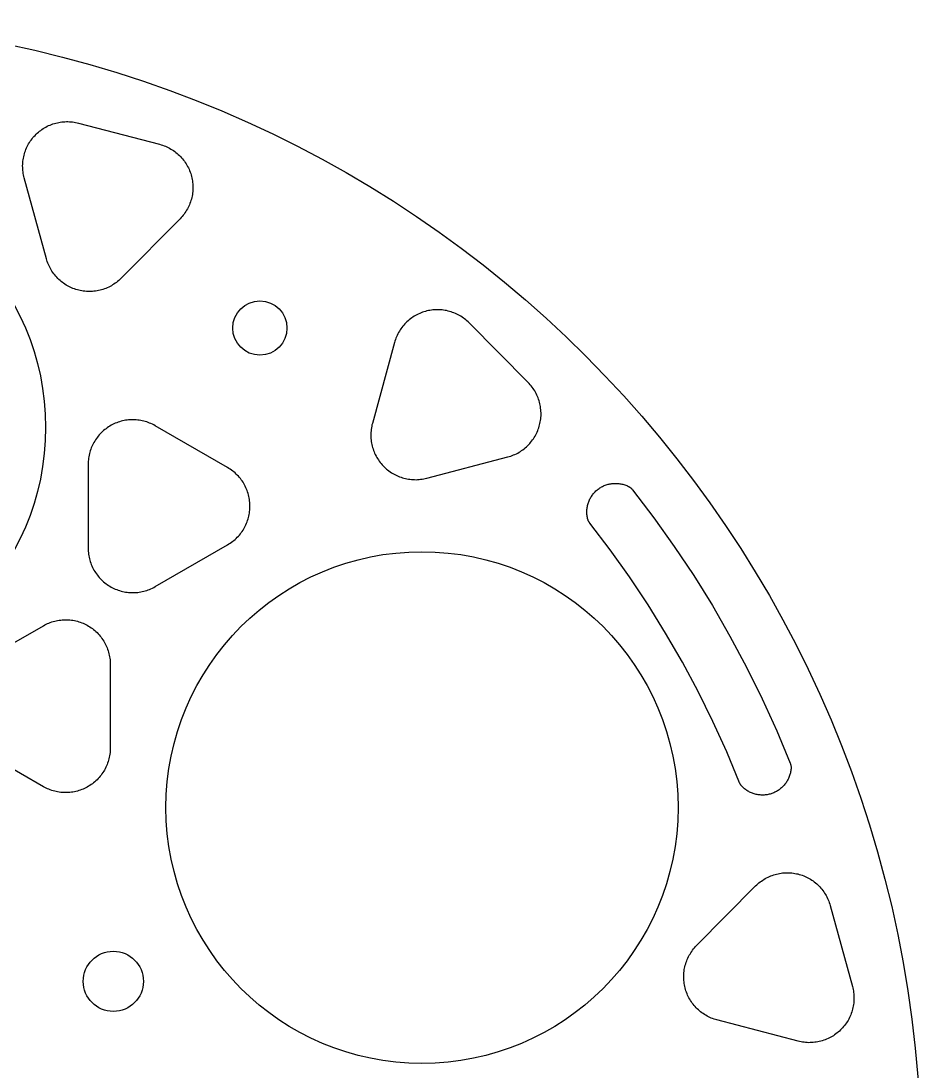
# Model space of a CAD drawing. Extents: x -4303 to -3459, y 4203 to 4583.
# Drawn here: x -3608.2 to -3458.8, y 4408.2 to 4582.6 of the extents above; entities that cross this region are included whole.
import ezdxf

# ---------------------------------------------------------------- set-up
doc = ezdxf.new("R2010")
doc.units = 0
doc.layers.add('DEFAULT', color=7, linetype='CONTINUOUS')

msp = doc.modelspace()

# ---------------------------------------------------------------- linework, layer by layer
at = {"layer": 'DEFAULT'}
for p, q in [((-3602.87, 4565.54), (-3602.63, 4565.61)), ((-3602.63, 4565.61), (-3602.38, 4565.68)), ((-3602.38, 4565.68), (-3602.13, 4565.74)), ((-3602.13, 4565.74), (-3601.89, 4565.8)), ((-3601.89, 4565.8), (-3601.64, 4565.84)), ((-3601.64, 4565.84), (-3601.38, 4565.88)), ((-3601.38, 4565.88), (-3601.13, 4565.9)), ((-3601.13, 4565.9), (-3600.88, 4565.92)), ((-3600.88, 4565.92), (-3600.62, 4565.93)), ((-3600.62, 4565.93), (-3600.37, 4565.93)), ((-3600.37, 4565.93), (-3600.12, 4565.92)), ((-3600.12, 4565.92), (-3599.86, 4565.9)), ((-3599.86, 4565.9), (-3599.61, 4565.88)), ((-3599.61, 4565.88), (-3599.36, 4565.84)), ((-3599.36, 4565.84), (-3599.11, 4565.8)), ((-3599.11, 4565.8), (-3598.86, 4565.75)), ((-3598.86, 4565.75), (-3598.61, 4565.69)), ((-3598.61, 4565.69), (-3585.15, 4562.16)), ((-3605.84, 4563.64), (-3605.66, 4563.82)), ((-3605.66, 4563.82), (-3605.47, 4564)), ((-3605.47, 4564), (-3605.28, 4564.17)), ((-3605.28, 4564.17), (-3605.09, 4564.33)), ((-3605.09, 4564.33), (-3604.89, 4564.48)), ((-3604.89, 4564.48), (-3604.68, 4564.63)), ((-3604.68, 4564.63), (-3604.47, 4564.77)), ((-3604.47, 4564.77), (-3604.25, 4564.9)), ((-3604.25, 4564.9), (-3604.03, 4565.03)), ((-3604.03, 4565.03), (-3603.8, 4565.15)), ((-3603.8, 4565.15), (-3603.58, 4565.26)), ((-3603.58, 4565.26), (-3603.34, 4565.36)), ((-3603.34, 4565.36), (-3603.11, 4565.45)), ((-3603.11, 4565.45), (-3602.87, 4565.54)), ((-3607.02, 4562), (-3606.9, 4562.22)), ((-3606.9, 4562.22), (-3606.77, 4562.44)), ((-3606.77, 4562.44), (-3606.63, 4562.66)), ((-3606.63, 4562.66), (-3606.49, 4562.86)), ((-3606.49, 4562.86), (-3606.33, 4563.07)), ((-3606.33, 4563.07), (-3606.18, 4563.27)), ((-3606.18, 4563.27), (-3606.01, 4563.46)), ((-3606.01, 4563.46), (-3605.84, 4563.64)), ((-3585.15, 4562.16), (-3584.9, 4562.09)), ((-3584.9, 4562.09), (-3584.66, 4562.01)), ((-3607.72, 4560.1), (-3607.66, 4560.35)), ((-3607.66, 4560.35), (-3607.59, 4560.59)), ((-3607.59, 4560.59), (-3607.52, 4560.84)), ((-3607.52, 4560.84), (-3607.44, 4561.08)), ((-3607.44, 4561.08), (-3607.35, 4561.31)), ((-3607.35, 4561.31), (-3607.25, 4561.55)), ((-3607.25, 4561.55), (-3607.14, 4561.78)), ((-3607.14, 4561.78), (-3607.02, 4562)), ((-3584.66, 4562.01), (-3584.42, 4561.93)), ((-3584.42, 4561.93), (-3584.18, 4561.83)), ((-3584.18, 4561.83), (-3583.95, 4561.73)), ((-3583.95, 4561.73), (-3583.72, 4561.62)), ((-3583.72, 4561.62), (-3583.5, 4561.5)), ((-3583.5, 4561.5), (-3583.28, 4561.38)), ((-3583.28, 4561.38), (-3583.06, 4561.25)), ((-3583.06, 4561.25), (-3582.85, 4561.11)), ((-3582.85, 4561.11), (-3582.64, 4560.96)), ((-3582.64, 4560.96), (-3582.44, 4560.81)), ((-3582.44, 4560.81), (-3582.24, 4560.65)), ((-3582.24, 4560.65), (-3582.05, 4560.48)), ((-3582.05, 4560.48), (-3581.87, 4560.3)), ((-3607.89, 4558.59), (-3607.88, 4558.84)), ((-3607.88, 4558.84), (-3607.87, 4559.1)), ((-3607.87, 4559.1), (-3607.84, 4559.35)), ((-3607.84, 4559.35), (-3607.81, 4559.6)), ((-3607.81, 4559.6), (-3607.77, 4559.85)), ((-3607.77, 4559.85), (-3607.72, 4560.1)), ((-3581.87, 4560.3), (-3581.69, 4560.12)), ((-3581.69, 4560.12), (-3581.51, 4559.94)), ((-3581.51, 4559.94), (-3581.35, 4559.75)), ((-3581.35, 4559.75), (-3581.19, 4559.55)), ((-3581.19, 4559.55), (-3581.04, 4559.34)), ((-3581.04, 4559.34), (-3580.89, 4559.14)), ((-3580.89, 4559.14), (-3580.75, 4558.92)), ((-3580.75, 4558.92), (-3580.62, 4558.71)), ((-3580.62, 4558.71), (-3580.5, 4558.48)), ((-3607.88, 4558.33), (-3607.89, 4558.59)), ((-3607.87, 4558.08), (-3607.88, 4558.33)), ((-3607.85, 4557.83), (-3607.87, 4558.08)), ((-3607.83, 4557.58), (-3607.85, 4557.83)), ((-3607.79, 4557.32), (-3607.83, 4557.58)), ((-3607.74, 4557.07), (-3607.79, 4557.32)), ((-3607.69, 4556.83), (-3607.74, 4557.07)), ((-3580.5, 4558.48), (-3580.38, 4558.26)), ((-3580.38, 4558.26), (-3580.27, 4558.03)), ((-3580.27, 4558.03), (-3580.17, 4557.79)), ((-3580.17, 4557.79), (-3580.08, 4557.56)), ((-3580.08, 4557.56), (-3580, 4557.32)), ((-3580, 4557.32), (-3579.92, 4557.08)), ((-3579.92, 4557.08), (-3579.86, 4556.83)), ((-3607.62, 4556.58), (-3607.69, 4556.83)), ((-3603.95, 4543.15), (-3607.62, 4556.58)), ((-3579.86, 4556.83), (-3579.8, 4556.58)), ((-3579.8, 4556.58), (-3579.75, 4556.33)), ((-3579.75, 4556.33), (-3579.71, 4556.08)), ((-3579.71, 4556.08), (-3579.67, 4555.83)), ((-3579.67, 4555.83), (-3579.65, 4555.58)), ((-3579.65, 4555.58), (-3579.63, 4555.33)), ((-3579.63, 4555.33), (-3579.63, 4555.07)), ((-3579.77, 4553.56), (-3579.82, 4553.31)), ((-3579.72, 4553.81), (-3579.77, 4553.56)), ((-3579.69, 4554.06), (-3579.72, 4553.81)), ((-3579.66, 4554.31), (-3579.69, 4554.06)), ((-3579.64, 4554.56), (-3579.66, 4554.31)), ((-3579.63, 4554.82), (-3579.64, 4554.56)), ((-3579.63, 4555.07), (-3579.63, 4554.82)), ((-3580.43, 4551.64), (-3580.55, 4551.42)), ((-3580.32, 4551.87), (-3580.43, 4551.64)), ((-3580.22, 4552.1), (-3580.32, 4551.87)), ((-3580.12, 4552.34), (-3580.22, 4552.1)), ((-3580.03, 4552.58), (-3580.12, 4552.34)), ((-3579.96, 4552.82), (-3580.03, 4552.58)), ((-3579.88, 4553.06), (-3579.96, 4552.82)), ((-3579.82, 4553.31), (-3579.88, 4553.06)), ((-3581.59, 4549.98), (-3581.76, 4549.8)), ((-3581.42, 4550.17), (-3581.59, 4549.98)), ((-3581.26, 4550.37), (-3581.42, 4550.17)), ((-3581.1, 4550.57), (-3581.26, 4550.37)), ((-3580.95, 4550.77), (-3581.1, 4550.57)), ((-3580.81, 4550.98), (-3580.95, 4550.77)), ((-3580.68, 4551.2), (-3580.81, 4550.98)), ((-3580.55, 4551.42), (-3580.68, 4551.2)), ((-3581.76, 4549.8), (-3591.56, 4539.9)), ((-3603.88, 4542.91), (-3603.95, 4543.15)), ((-3603.8, 4542.67), (-3603.88, 4542.91)), ((-3603.71, 4542.43), (-3603.8, 4542.67)), ((-3603.62, 4542.19), (-3603.71, 4542.43)), ((-3603.51, 4541.96), (-3603.62, 4542.19)), ((-3603.4, 4541.73), (-3603.51, 4541.96)), ((-3603.28, 4541.51), (-3603.4, 4541.73)), ((-3603.15, 4541.29), (-3603.28, 4541.51)), ((-3603.02, 4541.07), (-3603.15, 4541.29)), ((-3602.88, 4540.86), (-3603.02, 4541.07)), ((-3602.73, 4540.66), (-3602.88, 4540.86)), ((-3602.57, 4540.46), (-3602.73, 4540.66)), ((-3602.41, 4540.26), (-3602.57, 4540.46)), ((-3602.24, 4540.07), (-3602.41, 4540.26)), ((-3602.06, 4539.89), (-3602.24, 4540.07)), ((-3601.88, 4539.71), (-3602.06, 4539.89)), ((-3601.69, 4539.54), (-3601.88, 4539.71)), ((-3601.5, 4539.38), (-3601.69, 4539.54)), ((-3591.93, 4539.55), (-3592.12, 4539.39)), ((-3591.74, 4539.72), (-3591.93, 4539.55)), ((-3591.56, 4539.9), (-3591.74, 4539.72)), ((-3601.3, 4539.22), (-3601.5, 4539.38)), ((-3601.09, 4539.07), (-3601.3, 4539.22)), ((-3600.89, 4538.93), (-3601.09, 4539.07)), ((-3600.67, 4538.79), (-3600.89, 4538.93)), ((-3600.45, 4538.66), (-3600.67, 4538.79)), ((-3600.23, 4538.54), (-3600.45, 4538.66)), ((-3600, 4538.43), (-3600.23, 4538.54)), ((-3599.77, 4538.32), (-3600, 4538.43)), ((-3599.54, 4538.23), (-3599.77, 4538.32)), ((-3599.3, 4538.14), (-3599.54, 4538.23)), ((-3599.06, 4538.05), (-3599.3, 4538.14)), ((-3598.81, 4537.98), (-3599.06, 4538.05)), ((-3598.57, 4537.92), (-3598.81, 4537.98)), ((-3598.32, 4537.86), (-3598.57, 4537.92)), ((-3598.07, 4537.81), (-3598.32, 4537.86)), ((-3597.82, 4537.78), (-3598.07, 4537.81)), ((-3597.57, 4537.75), (-3597.82, 4537.78)), ((-3597.31, 4537.72), (-3597.57, 4537.75)), ((-3597.06, 4537.71), (-3597.31, 4537.72)), ((-3596.81, 4537.71), (-3597.06, 4537.71)), ((-3596.55, 4537.71), (-3596.81, 4537.71)), ((-3596.3, 4537.72), (-3596.55, 4537.71)), ((-3596.05, 4537.75), (-3596.3, 4537.72)), ((-3595.79, 4537.78), (-3596.05, 4537.75)), ((-3595.54, 4537.82), (-3595.79, 4537.78)), ((-3595.29, 4537.86), (-3595.54, 4537.82)), ((-3595.05, 4537.92), (-3595.29, 4537.86)), ((-3594.8, 4537.99), (-3595.05, 4537.92)), ((-3594.56, 4538.06), (-3594.8, 4537.99)), ((-3594.32, 4538.14), (-3594.56, 4538.06)), ((-3594.08, 4538.23), (-3594.32, 4538.14)), ((-3593.85, 4538.33), (-3594.08, 4538.23)), ((-3593.61, 4538.43), (-3593.85, 4538.33)), ((-3593.39, 4538.55), (-3593.61, 4538.43)), ((-3593.16, 4538.67), (-3593.39, 4538.55)), ((-3592.95, 4538.8), (-3593.16, 4538.67)), ((-3592.73, 4538.94), (-3592.95, 4538.8)), ((-3592.52, 4539.08), (-3592.73, 4538.94)), ((-3592.32, 4539.23), (-3592.52, 4539.08)), ((-3592.12, 4539.39), (-3592.32, 4539.23)), ((-3541.51, 4534.26), (-3541.75, 4534.17)), ((-3541.27, 4534.34), (-3541.51, 4534.26)), ((-3541.02, 4534.41), (-3541.27, 4534.34)), ((-3540.78, 4534.48), (-3541.02, 4534.41)), ((-3540.53, 4534.53), (-3540.78, 4534.48)), ((-3540.28, 4534.58), (-3540.53, 4534.53)), ((-3540.03, 4534.62), (-3540.28, 4534.58)), ((-3539.78, 4534.65), (-3540.03, 4534.62)), ((-3539.53, 4534.67), (-3539.78, 4534.65)), ((-3539.27, 4534.68), (-3539.53, 4534.67)), ((-3539.02, 4534.69), (-3539.27, 4534.68)), ((-3538.76, 4534.68), (-3539.02, 4534.69)), ((-3538.51, 4534.67), (-3538.76, 4534.68)), ((-3538.26, 4534.65), (-3538.51, 4534.67)), ((-3538.01, 4534.62), (-3538.26, 4534.65)), ((-3537.75, 4534.58), (-3538.01, 4534.62)), ((-3537.51, 4534.53), (-3537.75, 4534.58)), ((-3537.26, 4534.47), (-3537.51, 4534.53)), ((-3537.01, 4534.41), (-3537.26, 4534.47)), ((-3536.77, 4534.33), (-3537.01, 4534.41)), ((-3536.53, 4534.25), (-3536.77, 4534.33)), ((-3536.29, 4534.16), (-3536.53, 4534.25)), ((-3544.27, 4532.5), (-3544.45, 4532.32)), ((-3544.09, 4532.68), (-3544.27, 4532.5)), ((-3543.9, 4532.85), (-3544.09, 4532.68)), ((-3543.71, 4533.01), (-3543.9, 4532.85)), ((-3543.51, 4533.17), (-3543.71, 4533.01)), ((-3543.31, 4533.32), (-3543.51, 4533.17)), ((-3543.1, 4533.47), (-3543.31, 4533.32)), ((-3542.88, 4533.6), (-3543.1, 4533.47)), ((-3542.66, 4533.73), (-3542.88, 4533.6)), ((-3542.44, 4533.85), (-3542.66, 4533.73)), ((-3542.21, 4533.97), (-3542.44, 4533.85)), ((-3541.98, 4534.07), (-3542.21, 4533.97)), ((-3541.75, 4534.17), (-3541.98, 4534.07)), ((-3536.06, 4534.06), (-3536.29, 4534.16)), ((-3535.83, 4533.96), (-3536.06, 4534.06)), ((-3535.6, 4533.84), (-3535.83, 4533.96)), ((-3535.38, 4533.72), (-3535.6, 4533.84)), ((-3535.16, 4533.59), (-3535.38, 4533.72)), ((-3534.94, 4533.46), (-3535.16, 4533.59)), ((-3534.73, 4533.31), (-3534.94, 4533.46)), ((-3534.53, 4533.16), (-3534.73, 4533.31)), ((-3534.33, 4533.01), (-3534.53, 4533.16)), ((-3534.14, 4532.84), (-3534.33, 4533.01)), ((-3533.95, 4532.67), (-3534.14, 4532.84)), ((-3533.77, 4532.49), (-3533.95, 4532.67)), ((-3523.98, 4522.6), (-3533.77, 4532.49)), ((-3545.49, 4530.88), (-3545.61, 4530.66)), ((-3545.36, 4531.1), (-3545.49, 4530.88)), ((-3545.23, 4531.32), (-3545.36, 4531.1)), ((-3545.09, 4531.53), (-3545.23, 4531.32)), ((-3544.94, 4531.74), (-3545.09, 4531.53)), ((-3544.78, 4531.94), (-3544.94, 4531.74)), ((-3544.62, 4532.13), (-3544.78, 4531.94)), ((-3544.45, 4532.32), (-3544.62, 4532.13)), ((-3546.16, 4529.24), (-3549.84, 4515.81)), ((-3546.09, 4529.49), (-3546.16, 4529.24)), ((-3546.01, 4529.73), (-3546.09, 4529.49)), ((-3545.92, 4529.97), (-3546.01, 4529.73)), ((-3545.83, 4530.2), (-3545.92, 4529.97)), ((-3545.72, 4530.43), (-3545.83, 4530.2)), ((-3545.61, 4530.66), (-3545.72, 4530.43)), ((-3523.8, 4522.41), (-3523.98, 4522.6)), ((-3523.63, 4522.22), (-3523.8, 4522.41)), ((-3523.47, 4522.03), (-3523.63, 4522.22)), ((-3523.31, 4521.83), (-3523.47, 4522.03)), ((-3523.16, 4521.62), (-3523.31, 4521.83)), ((-3523.02, 4521.41), (-3523.16, 4521.62)), ((-3522.89, 4521.19), (-3523.02, 4521.41)), ((-3522.76, 4520.97), (-3522.89, 4521.19)), ((-3522.64, 4520.75), (-3522.76, 4520.97)), ((-3522.53, 4520.52), (-3522.64, 4520.75)), ((-3522.43, 4520.29), (-3522.53, 4520.52)), ((-3522.33, 4520.05), (-3522.43, 4520.29)), ((-3522.24, 4519.82), (-3522.33, 4520.05)), ((-3522.17, 4519.57), (-3522.24, 4519.82)), ((-3522.09, 4519.33), (-3522.17, 4519.57)), ((-3522.03, 4519.08), (-3522.09, 4519.33)), ((-3521.98, 4518.84), (-3522.03, 4519.08)), ((-3521.93, 4518.59), (-3521.98, 4518.84)), ((-3521.9, 4518.33), (-3521.93, 4518.59)), ((-3521.87, 4518.08), (-3521.9, 4518.33)), ((-3521.88, 4516.56), (-3521.86, 4516.81)), ((-3521.85, 4517.83), (-3521.87, 4518.08)), ((-3521.86, 4516.81), (-3521.84, 4517.07)), ((-3521.84, 4517.58), (-3521.85, 4517.83)), ((-3521.84, 4517.32), (-3521.84, 4517.58)), ((-3521.84, 4517.07), (-3521.84, 4517.32)), ((-3593.85, 4515.08), (-3594.05, 4514.93)), ((-3593.64, 4515.22), (-3593.85, 4515.08)), ((-3593.42, 4515.36), (-3593.64, 4515.22)), ((-3593.2, 4515.49), (-3593.42, 4515.36)), ((-3592.98, 4515.61), (-3593.2, 4515.49)), ((-3592.75, 4515.72), (-3592.98, 4515.61)), ((-3592.52, 4515.82), (-3592.75, 4515.72)), ((-3592.28, 4515.92), (-3592.52, 4515.82)), ((-3592.04, 4516), (-3592.28, 4515.92)), ((-3591.8, 4516.08), (-3592.04, 4516)), ((-3591.56, 4516.15), (-3591.8, 4516.08)), ((-3591.31, 4516.22), (-3591.56, 4516.15)), ((-3591.06, 4516.27), (-3591.31, 4516.22)), ((-3590.81, 4516.32), (-3591.06, 4516.27)), ((-3590.56, 4516.35), (-3590.81, 4516.32)), ((-3590.31, 4516.38), (-3590.56, 4516.35)), ((-3590.06, 4516.4), (-3590.31, 4516.38)), ((-3589.8, 4516.41), (-3590.06, 4516.4)), ((-3589.55, 4516.41), (-3589.8, 4516.41)), ((-3589.29, 4516.41), (-3589.55, 4516.41)), ((-3589.04, 4516.39), (-3589.29, 4516.41)), ((-3588.79, 4516.37), (-3589.04, 4516.39)), ((-3588.54, 4516.34), (-3588.79, 4516.37)), ((-3588.29, 4516.29), (-3588.54, 4516.34)), ((-3588.04, 4516.24), (-3588.29, 4516.29)), ((-3587.79, 4516.19), (-3588.04, 4516.24)), ((-3587.54, 4516.12), (-3587.79, 4516.19)), ((-3587.3, 4516.04), (-3587.54, 4516.12)), ((-3587.06, 4515.96), (-3587.3, 4516.04)), ((-3586.82, 4515.87), (-3587.06, 4515.96)), ((-3586.59, 4515.77), (-3586.82, 4515.87)), ((-3586.36, 4515.66), (-3586.59, 4515.77)), ((-3586.14, 4515.55), (-3586.36, 4515.66)), ((-3585.91, 4515.42), (-3586.14, 4515.55)), ((-3573.86, 4508.46), (-3585.91, 4515.42)), ((-3550, 4515.07), (-3550.04, 4514.82)), ((-3549.95, 4515.32), (-3550, 4515.07)), ((-3549.9, 4515.57), (-3549.95, 4515.32)), ((-3549.84, 4515.81), (-3549.9, 4515.57)), ((-3522.29, 4514.84), (-3522.21, 4515.08)), ((-3522.21, 4515.08), (-3522.13, 4515.32)), ((-3522.13, 4515.32), (-3522.07, 4515.56)), ((-3522.07, 4515.56), (-3522.01, 4515.81)), ((-3522.01, 4515.81), (-3521.96, 4516.06)), ((-3521.96, 4516.06), (-3521.92, 4516.31)), ((-3521.92, 4516.31), (-3521.88, 4516.56)), ((-3595.64, 4513.3), (-3595.78, 4513.09)), ((-3595.49, 4513.51), (-3595.64, 4513.3)), ((-3595.33, 4513.71), (-3595.49, 4513.51)), ((-3595.17, 4513.9), (-3595.33, 4513.71)), ((-3595, 4514.09), (-3595.17, 4513.9)), ((-3594.82, 4514.27), (-3595, 4514.09)), ((-3594.64, 4514.45), (-3594.82, 4514.27)), ((-3594.45, 4514.62), (-3594.64, 4514.45)), ((-3594.25, 4514.78), (-3594.45, 4514.62)), ((-3594.05, 4514.93), (-3594.25, 4514.78)), ((-3550.08, 4514.31), (-3550.1, 4514.06)), ((-3550.1, 4514.06), (-3550.1, 4513.81)), ((-3550.1, 4513.81), (-3550.09, 4513.55)), ((-3550.09, 4513.55), (-3550.08, 4513.3)), ((-3550.06, 4514.57), (-3550.08, 4514.31)), ((-3550.08, 4513.3), (-3550.05, 4513.04)), ((-3550.04, 4514.82), (-3550.06, 4514.57)), ((-3523.25, 4513.05), (-3523.1, 4513.26)), ((-3523.1, 4513.26), (-3522.96, 4513.47)), ((-3522.96, 4513.47), (-3522.83, 4513.69)), ((-3522.83, 4513.69), (-3522.71, 4513.91)), ((-3522.71, 4513.91), (-3522.59, 4514.14)), ((-3522.59, 4514.14), (-3522.48, 4514.37)), ((-3522.48, 4514.37), (-3522.38, 4514.6)), ((-3522.38, 4514.6), (-3522.29, 4514.84)), ((-3596.58, 4511.51), (-3596.66, 4511.27)), ((-3596.49, 4511.74), (-3596.58, 4511.51)), ((-3596.39, 4511.98), (-3596.49, 4511.74)), ((-3596.28, 4512.21), (-3596.39, 4511.98)), ((-3596.17, 4512.44), (-3596.28, 4512.21)), ((-3596.05, 4512.66), (-3596.17, 4512.44)), ((-3595.92, 4512.88), (-3596.05, 4512.66)), ((-3595.78, 4513.09), (-3595.92, 4512.88)), ((-3550.05, 4513.04), (-3550.02, 4512.79)), ((-3550.02, 4512.79), (-3549.98, 4512.54)), ((-3549.98, 4512.54), (-3549.93, 4512.29)), ((-3549.93, 4512.29), (-3549.87, 4512.05)), ((-3549.87, 4512.05), (-3549.81, 4511.8)), ((-3549.81, 4511.8), (-3549.73, 4511.56)), ((-3549.73, 4511.56), (-3549.65, 4511.32)), ((-3524.85, 4511.43), (-3524.65, 4511.59)), ((-3524.65, 4511.59), (-3524.45, 4511.75)), ((-3524.45, 4511.75), (-3524.26, 4511.92)), ((-3524.26, 4511.92), (-3524.08, 4512.09)), ((-3524.08, 4512.09), (-3523.9, 4512.27)), ((-3523.9, 4512.27), (-3523.72, 4512.46)), ((-3523.72, 4512.46), (-3523.56, 4512.65)), ((-3523.56, 4512.65), (-3523.4, 4512.85)), ((-3523.4, 4512.85), (-3523.25, 4513.05)), ((-3596.97, 4509.78), (-3596.99, 4509.52)), ((-3596.94, 4510.03), (-3596.97, 4509.78)), ((-3596.9, 4510.28), (-3596.94, 4510.03)), ((-3596.85, 4510.53), (-3596.9, 4510.28)), ((-3596.8, 4510.78), (-3596.85, 4510.53)), ((-3596.73, 4511.02), (-3596.8, 4510.78)), ((-3596.66, 4511.27), (-3596.73, 4511.02)), ((-3549.65, 4511.32), (-3549.56, 4511.08)), ((-3549.56, 4511.08), (-3549.46, 4510.85)), ((-3549.46, 4510.85), (-3549.35, 4510.62)), ((-3549.35, 4510.62), (-3549.23, 4510.39)), ((-3549.23, 4510.39), (-3549.11, 4510.17)), ((-3549.11, 4510.17), (-3548.98, 4509.95)), ((-3548.98, 4509.95), (-3548.84, 4509.74)), ((-3540.82, 4506.71), (-3527.36, 4510.24)), ((-3527.36, 4510.24), (-3527.11, 4510.31)), ((-3527.11, 4510.31), (-3526.87, 4510.38)), ((-3526.87, 4510.38), (-3526.63, 4510.47)), ((-3526.63, 4510.47), (-3526.4, 4510.56)), ((-3526.4, 4510.56), (-3526.16, 4510.66)), ((-3526.16, 4510.66), (-3525.93, 4510.77)), ((-3525.93, 4510.77), (-3525.71, 4510.89)), ((-3525.71, 4510.89), (-3525.49, 4511.01)), ((-3525.49, 4511.01), (-3525.27, 4511.15)), ((-3525.27, 4511.15), (-3525.06, 4511.29)), ((-3525.06, 4511.29), (-3524.85, 4511.43)), ((-3597, 4509.27), (-3597.01, 4509.02)), ((-3597.01, 4509.02), (-3597.01, 4495.09)), ((-3596.99, 4509.52), (-3597, 4509.27)), ((-3573.64, 4508.33), (-3573.86, 4508.46)), ((-3573.43, 4508.19), (-3573.64, 4508.33)), ((-3573.22, 4508.05), (-3573.43, 4508.19)), ((-3573.01, 4507.9), (-3573.22, 4508.05)), ((-3548.84, 4509.74), (-3548.7, 4509.53)), ((-3548.7, 4509.53), (-3548.54, 4509.33)), ((-3548.54, 4509.33), (-3548.39, 4509.13)), ((-3548.39, 4509.13), (-3548.22, 4508.94)), ((-3548.22, 4508.94), (-3548.05, 4508.75)), ((-3548.05, 4508.75), (-3547.87, 4508.57)), ((-3547.87, 4508.57), (-3547.68, 4508.39)), ((-3547.68, 4508.39), (-3547.49, 4508.23)), ((-3547.49, 4508.23), (-3547.3, 4508.07)), ((-3547.3, 4508.07), (-3547.1, 4507.91)), ((-3572.82, 4507.74), (-3573.01, 4507.9)), ((-3572.62, 4507.57), (-3572.82, 4507.74)), ((-3572.44, 4507.4), (-3572.62, 4507.57)), ((-3572.26, 4507.22), (-3572.44, 4507.4)), ((-3572.08, 4507.03), (-3572.26, 4507.22)), ((-3571.92, 4506.84), (-3572.08, 4507.03)), ((-3571.75, 4506.65), (-3571.92, 4506.84)), ((-3571.6, 4506.44), (-3571.75, 4506.65)), ((-3571.45, 4506.24), (-3571.6, 4506.44)), ((-3547.1, 4507.91), (-3546.89, 4507.76)), ((-3546.89, 4507.76), (-3546.68, 4507.62)), ((-3546.68, 4507.62), (-3546.46, 4507.49)), ((-3546.46, 4507.49), (-3546.24, 4507.37)), ((-3546.24, 4507.37), (-3546.01, 4507.25)), ((-3546.01, 4507.25), (-3545.79, 4507.14)), ((-3545.79, 4507.14), (-3545.55, 4507.04)), ((-3545.55, 4507.04), (-3545.32, 4506.94)), ((-3545.32, 4506.94), (-3545.08, 4506.86)), ((-3545.08, 4506.86), (-3544.84, 4506.78)), ((-3544.84, 4506.78), (-3544.59, 4506.71)), ((-3544.59, 4506.71), (-3544.35, 4506.65)), ((-3544.35, 4506.65), (-3544.1, 4506.6)), ((-3544.1, 4506.6), (-3543.85, 4506.55)), ((-3543.85, 4506.55), (-3543.6, 4506.52)), ((-3543.6, 4506.52), (-3543.34, 4506.49)), ((-3543.34, 4506.49), (-3543.09, 4506.47)), ((-3543.09, 4506.47), (-3542.84, 4506.47)), ((-3542.84, 4506.47), (-3542.58, 4506.46)), ((-3542.58, 4506.46), (-3542.33, 4506.47)), ((-3542.33, 4506.47), (-3542.07, 4506.49)), ((-3542.07, 4506.49), (-3541.82, 4506.52)), ((-3541.82, 4506.52), (-3541.57, 4506.55)), ((-3541.57, 4506.55), (-3541.32, 4506.59)), ((-3541.32, 4506.59), (-3541.07, 4506.65)), ((-3541.07, 4506.65), (-3540.82, 4506.71)), ((-3571.31, 4506.03), (-3571.45, 4506.24)), ((-3571.18, 4505.81), (-3571.31, 4506.03)), ((-3571.06, 4505.59), (-3571.18, 4505.81)), ((-3570.94, 4505.36), (-3571.06, 4505.59)), ((-3570.83, 4505.13), (-3570.94, 4505.36)), ((-3570.73, 4504.9), (-3570.83, 4505.13)), ((-3570.63, 4504.67), (-3570.73, 4504.9)), ((-3570.55, 4504.43), (-3570.63, 4504.67)), ((-3512.84, 4504.46), (-3512.72, 4504.58)), ((-3512.72, 4504.58), (-3512.6, 4504.69)), ((-3512.6, 4504.69), (-3512.47, 4504.79)), ((-3512.47, 4504.79), (-3512.34, 4504.9)), ((-3512.34, 4504.9), (-3512.21, 4504.99)), ((-3512.21, 4504.99), (-3512.07, 4505.09)), ((-3512.07, 4505.09), (-3511.93, 4505.17)), ((-3511.93, 4505.17), (-3511.78, 4505.26)), ((-3511.78, 4505.26), (-3511.64, 4505.34)), ((-3511.64, 4505.34), (-3511.49, 4505.41)), ((-3511.49, 4505.41), (-3511.34, 4505.48)), ((-3511.34, 4505.48), (-3511.18, 4505.54)), ((-3511.18, 4505.54), (-3511.03, 4505.59)), ((-3511.03, 4505.59), (-3510.87, 4505.65)), ((-3510.87, 4505.65), (-3510.71, 4505.69)), ((-3510.71, 4505.69), (-3510.55, 4505.73)), ((-3510.55, 4505.73), (-3510.39, 4505.77)), ((-3510.39, 4505.77), (-3510.22, 4505.79)), ((-3510.22, 4505.79), (-3510.06, 4505.82)), ((-3510.06, 4505.82), (-3509.89, 4505.83)), ((-3509.89, 4505.83), (-3509.73, 4505.85)), ((-3509.73, 4505.85), (-3509.56, 4505.85)), ((-3509.56, 4505.85), (-3509.39, 4505.85)), ((-3509.39, 4505.85), (-3509.23, 4505.85)), ((-3509.23, 4505.85), (-3509.06, 4505.83)), ((-3509.06, 4505.83), (-3508.9, 4505.82)), ((-3508.9, 4505.82), (-3508.73, 4505.79)), ((-3508.73, 4505.79), (-3508.57, 4505.77)), ((-3508.57, 4505.77), (-3508.41, 4505.73)), ((-3508.41, 4505.73), (-3508.25, 4505.69)), ((-3508.25, 4505.69), (-3508.09, 4505.65)), ((-3508.09, 4505.65), (-3507.93, 4505.59)), ((-3507.93, 4505.59), (-3507.77, 4505.54)), ((-3507.77, 4505.54), (-3507.62, 4505.47)), ((-3507.62, 4505.47), (-3507.47, 4505.41)), ((-3507.47, 4505.41), (-3507.32, 4505.33)), ((-3507.32, 4505.33), (-3507.26, 4505.3)), ((-3507.26, 4505.3), (-3507.2, 4505.27)), ((-3507.2, 4505.27), (-3507.15, 4505.24)), ((-3507.15, 4505.24), (-3507.09, 4505.2)), ((-3507.09, 4505.2), (-3507.04, 4505.16)), ((-3507.04, 4505.16), (-3506.98, 4505.12)), ((-3506.98, 4505.12), (-3506.93, 4505.08)), ((-3506.93, 4505.08), (-3506.88, 4505.03)), ((-3506.88, 4505.03), (-3506.83, 4504.99)), ((-3506.83, 4504.99), (-3506.79, 4504.94)), ((-3506.79, 4504.94), (-3506.74, 4504.89)), ((-3506.74, 4504.89), (-3506.7, 4504.84)), ((-3506.7, 4504.84), (-3506.66, 4504.79)), ((-3506.66, 4504.79), (-3503.11, 4500.14)), ((-3570.47, 4504.18), (-3570.55, 4504.43)), ((-3570.4, 4503.94), (-3570.47, 4504.18)), ((-3570.34, 4503.69), (-3570.4, 4503.94)), ((-3570.29, 4503.44), (-3570.34, 4503.69)), ((-3570.25, 4503.19), (-3570.29, 4503.44)), ((-3570.21, 4502.94), (-3570.25, 4503.19)), ((-3570.18, 4502.69), (-3570.21, 4502.94)), ((-3513.98, 4502.65), (-3513.92, 4502.8)), ((-3513.92, 4502.8), (-3513.86, 4502.96)), ((-3513.86, 4502.96), (-3513.79, 4503.11)), ((-3513.79, 4503.11), (-3513.72, 4503.26)), ((-3513.72, 4503.26), (-3513.64, 4503.4)), ((-3513.64, 4503.4), (-3513.56, 4503.55)), ((-3513.56, 4503.55), (-3513.47, 4503.69)), ((-3513.47, 4503.69), (-3513.37, 4503.83)), ((-3513.37, 4503.83), (-3513.28, 4503.96)), ((-3513.28, 4503.96), (-3513.17, 4504.09)), ((-3513.17, 4504.09), (-3513.07, 4504.22)), ((-3513.07, 4504.22), (-3512.96, 4504.34)), ((-3512.96, 4504.34), (-3512.84, 4504.46)), ((-3570.25, 4500.92), (-3570.21, 4501.17)), ((-3570.21, 4501.17), (-3570.18, 4501.42)), ((-3570.17, 4502.44), (-3570.18, 4502.69)), ((-3570.18, 4501.42), (-3570.17, 4501.68)), ((-3570.16, 4502.18), (-3570.17, 4502.44)), ((-3570.17, 4501.68), (-3570.16, 4501.93)), ((-3570.16, 4501.93), (-3570.16, 4502.18)), ((-3514.24, 4501.18), (-3514.23, 4501.35)), ((-3514.24, 4501.02), (-3514.24, 4501.18)), ((-3514.23, 4501.35), (-3514.22, 4501.51)), ((-3514.22, 4501.51), (-3514.2, 4501.68)), ((-3514.2, 4501.68), (-3514.18, 4501.84)), ((-3514.18, 4501.84), (-3514.15, 4502.01)), ((-3514.15, 4502.01), (-3514.11, 4502.17)), ((-3514.11, 4502.17), (-3514.07, 4502.33)), ((-3514.07, 4502.33), (-3514.03, 4502.49)), ((-3514.03, 4502.49), (-3513.98, 4502.65)), ((-3570.73, 4499.21), (-3570.63, 4499.45)), ((-3570.63, 4499.45), (-3570.55, 4499.69)), ((-3570.55, 4499.69), (-3570.47, 4499.93)), ((-3570.47, 4499.93), (-3570.4, 4500.17)), ((-3570.4, 4500.17), (-3570.34, 4500.42)), ((-3570.34, 4500.42), (-3570.29, 4500.67)), ((-3570.29, 4500.67), (-3570.25, 4500.92)), ((-3514.23, 4500.85), (-3514.24, 4501.02)), ((-3514.22, 4500.69), (-3514.23, 4500.85)), ((-3514.2, 4500.52), (-3514.22, 4500.69)), ((-3514.18, 4500.36), (-3514.2, 4500.52)), ((-3514.15, 4500.19), (-3514.18, 4500.36)), ((-3514.12, 4500.03), (-3514.15, 4500.19)), ((-3514.1, 4499.96), (-3514.12, 4500.03)), ((-3514.08, 4499.9), (-3514.1, 4499.96)), ((-3514.06, 4499.83), (-3514.08, 4499.9)), ((-3514.04, 4499.77), (-3514.06, 4499.83)), ((-3514.01, 4499.71), (-3514.04, 4499.77)), ((-3513.99, 4499.64), (-3514.01, 4499.71)), ((-3513.96, 4499.58), (-3513.99, 4499.64)), ((-3513.93, 4499.52), (-3513.96, 4499.58)), ((-3513.89, 4499.46), (-3513.93, 4499.52)), ((-3513.86, 4499.4), (-3513.89, 4499.46)), ((-3513.82, 4499.35), (-3513.86, 4499.4)), ((-3513.78, 4499.29), (-3513.82, 4499.35)), ((-3503.11, 4500.14), (-3499.71, 4495.38)), ((-3571.75, 4497.47), (-3571.6, 4497.67)), ((-3571.6, 4497.67), (-3571.45, 4497.87)), ((-3571.45, 4497.87), (-3571.31, 4498.09)), ((-3571.31, 4498.09), (-3571.18, 4498.3)), ((-3571.18, 4498.3), (-3571.06, 4498.52)), ((-3571.06, 4498.52), (-3570.94, 4498.75)), ((-3570.94, 4498.75), (-3570.83, 4498.98)), ((-3570.83, 4498.98), (-3570.73, 4499.21)), ((-3513.74, 4499.24), (-3513.78, 4499.29)), ((-3510.37, 4494.83), (-3513.74, 4499.24)), ((-3573.64, 4495.78), (-3573.43, 4495.92)), ((-3573.43, 4495.92), (-3573.22, 4496.06)), ((-3573.22, 4496.06), (-3573.01, 4496.22)), ((-3573.01, 4496.22), (-3572.82, 4496.38)), ((-3572.82, 4496.38), (-3572.62, 4496.54)), ((-3572.62, 4496.54), (-3572.44, 4496.71)), ((-3572.44, 4496.71), (-3572.26, 4496.89)), ((-3572.26, 4496.89), (-3572.08, 4497.08)), ((-3572.08, 4497.08), (-3571.92, 4497.27)), ((-3571.92, 4497.27), (-3571.75, 4497.47)), ((-3597.01, 4495.09), (-3597, 4494.84)), ((-3597, 4494.84), (-3596.99, 4494.59)), ((-3596.99, 4494.59), (-3596.97, 4494.33)), ((-3596.97, 4494.33), (-3596.94, 4494.08)), ((-3596.94, 4494.08), (-3596.9, 4493.83)), ((-3585.91, 4488.69), (-3573.86, 4495.65)), ((-3573.86, 4495.65), (-3573.64, 4495.78)), ((-3507.15, 4490.31), (-3510.37, 4494.83)), ((-3499.71, 4495.38), (-3496.47, 4490.52)), ((-3596.9, 4493.83), (-3596.85, 4493.58)), ((-3596.85, 4493.58), (-3596.8, 4493.33)), ((-3596.8, 4493.33), (-3596.73, 4493.09)), ((-3596.73, 4493.09), (-3596.66, 4492.85)), ((-3596.66, 4492.85), (-3596.58, 4492.6)), ((-3596.58, 4492.6), (-3596.49, 4492.37)), ((-3596.49, 4492.37), (-3596.39, 4492.13)), ((-3596.39, 4492.13), (-3596.28, 4491.9)), ((-3596.28, 4491.9), (-3596.17, 4491.67)), ((-3596.17, 4491.67), (-3596.05, 4491.45)), ((-3596.05, 4491.45), (-3595.92, 4491.23)), ((-3595.92, 4491.23), (-3595.78, 4491.02)), ((-3595.78, 4491.02), (-3595.64, 4490.81)), ((-3595.64, 4490.81), (-3595.49, 4490.6)), ((-3595.49, 4490.6), (-3595.33, 4490.41)), ((-3595.33, 4490.41), (-3595.17, 4490.21)), ((-3595.17, 4490.21), (-3595, 4490.02)), ((-3595, 4490.02), (-3594.82, 4489.84)), ((-3594.82, 4489.84), (-3594.64, 4489.67)), ((-3594.64, 4489.67), (-3594.45, 4489.5)), ((-3594.45, 4489.5), (-3594.25, 4489.33)), ((-3594.25, 4489.33), (-3594.05, 4489.18)), ((-3594.05, 4489.18), (-3593.85, 4489.03)), ((-3593.85, 4489.03), (-3593.64, 4488.89)), ((-3593.64, 4488.89), (-3593.42, 4488.75)), ((-3504.07, 4485.69), (-3507.15, 4490.31)), ((-3496.47, 4490.52), (-3493.39, 4485.55)), ((-3593.42, 4488.75), (-3593.2, 4488.63)), ((-3593.2, 4488.63), (-3592.98, 4488.51)), ((-3592.98, 4488.51), (-3592.75, 4488.4)), ((-3592.75, 4488.4), (-3592.52, 4488.29)), ((-3592.52, 4488.29), (-3592.28, 4488.2)), ((-3592.28, 4488.2), (-3592.04, 4488.11)), ((-3592.04, 4488.11), (-3591.8, 4488.03)), ((-3591.8, 4488.03), (-3591.56, 4487.96)), ((-3591.56, 4487.96), (-3591.31, 4487.9)), ((-3591.31, 4487.9), (-3591.06, 4487.84)), ((-3591.06, 4487.84), (-3590.81, 4487.8)), ((-3590.81, 4487.8), (-3590.56, 4487.76)), ((-3590.56, 4487.76), (-3590.31, 4487.73)), ((-3590.31, 4487.73), (-3590.06, 4487.71)), ((-3590.06, 4487.71), (-3589.8, 4487.7)), ((-3589.8, 4487.7), (-3589.55, 4487.7)), ((-3589.55, 4487.7), (-3589.29, 4487.7)), ((-3589.29, 4487.7), (-3589.04, 4487.72)), ((-3589.04, 4487.72), (-3588.79, 4487.74)), ((-3588.79, 4487.74), (-3588.54, 4487.78)), ((-3588.54, 4487.78), (-3588.29, 4487.82)), ((-3588.29, 4487.82), (-3588.04, 4487.87)), ((-3588.04, 4487.87), (-3587.79, 4487.93)), ((-3587.79, 4487.93), (-3587.54, 4487.99)), ((-3587.54, 4487.99), (-3587.3, 4488.07)), ((-3587.3, 4488.07), (-3587.06, 4488.15)), ((-3587.06, 4488.15), (-3586.82, 4488.24)), ((-3586.82, 4488.24), (-3586.59, 4488.34)), ((-3586.59, 4488.34), (-3586.36, 4488.45)), ((-3586.36, 4488.45), (-3586.14, 4488.57)), ((-3586.14, 4488.57), (-3585.91, 4488.69)), ((-3501.15, 4480.98), (-3504.07, 4485.69)), ((-3493.39, 4485.55), (-3490.47, 4480.48)), ((-3616.51, 4475.25), (-3604.45, 4482.21)), ((-3604.45, 4482.21), (-3604.23, 4482.33)), ((-3604.23, 4482.33), (-3604, 4482.45)), ((-3604, 4482.45), (-3603.77, 4482.55)), ((-3603.77, 4482.55), (-3603.54, 4482.65)), ((-3603.54, 4482.65), (-3603.3, 4482.74)), ((-3603.3, 4482.74), (-3603.06, 4482.83)), ((-3603.06, 4482.83), (-3602.82, 4482.9)), ((-3602.82, 4482.9), (-3602.57, 4482.97)), ((-3602.57, 4482.97), (-3602.33, 4483.03)), ((-3602.33, 4483.03), (-3602.08, 4483.08)), ((-3602.08, 4483.08), (-3601.83, 4483.12)), ((-3601.83, 4483.12), (-3601.57, 4483.15)), ((-3601.57, 4483.15), (-3601.32, 4483.18)), ((-3601.32, 4483.18), (-3601.07, 4483.19)), ((-3601.07, 4483.19), (-3600.81, 4483.2)), ((-3600.81, 4483.2), (-3600.56, 4483.2)), ((-3600.56, 4483.2), (-3600.31, 4483.18)), ((-3600.31, 4483.18), (-3600.05, 4483.16)), ((-3600.05, 4483.16), (-3599.8, 4483.14)), ((-3599.8, 4483.14), (-3599.55, 4483.1)), ((-3599.55, 4483.1), (-3599.3, 4483.05)), ((-3599.3, 4483.05), (-3599.05, 4483)), ((-3599.05, 4483), (-3598.81, 4482.94)), ((-3598.81, 4482.94), (-3598.56, 4482.87)), ((-3598.56, 4482.87), (-3598.32, 4482.79)), ((-3598.32, 4482.79), (-3598.08, 4482.7)), ((-3598.08, 4482.7), (-3597.85, 4482.6)), ((-3597.85, 4482.6), (-3597.62, 4482.5)), ((-3597.62, 4482.5), (-3597.39, 4482.39)), ((-3597.39, 4482.39), (-3597.16, 4482.27)), ((-3597.16, 4482.27), (-3596.94, 4482.14)), ((-3596.94, 4482.14), (-3596.73, 4482.01)), ((-3596.73, 4482.01), (-3596.52, 4481.87)), ((-3596.52, 4481.87), (-3596.31, 4481.72)), ((-3596.31, 4481.72), (-3596.11, 4481.56)), ((-3596.11, 4481.56), (-3595.92, 4481.4)), ((-3595.92, 4481.4), (-3595.73, 4481.23)), ((-3595.73, 4481.23), (-3595.54, 4481.05)), ((-3595.54, 4481.05), (-3595.37, 4480.87)), ((-3595.37, 4480.87), (-3595.19, 4480.68)), ((-3595.19, 4480.68), (-3595.03, 4480.49)), ((-3595.03, 4480.49), (-3594.87, 4480.29)), ((-3594.87, 4480.29), (-3594.72, 4480.09)), ((-3498.37, 4476.17), (-3501.15, 4480.98)), ((-3490.47, 4480.48), (-3487.72, 4475.32)), ((-3594.72, 4480.09), (-3594.58, 4479.88)), ((-3594.58, 4479.88), (-3594.44, 4479.66)), ((-3594.44, 4479.66), (-3594.31, 4479.44)), ((-3594.31, 4479.44), (-3594.19, 4479.22)), ((-3594.19, 4479.22), (-3594.08, 4478.99)), ((-3594.08, 4478.99), (-3593.97, 4478.76)), ((-3593.97, 4478.76), (-3593.88, 4478.53)), ((-3593.88, 4478.53), (-3593.79, 4478.29)), ((-3593.79, 4478.29), (-3593.7, 4478.05)), ((-3593.7, 4478.05), (-3593.63, 4477.81)), ((-3593.63, 4477.81), (-3593.57, 4477.56)), ((-3593.57, 4477.56), (-3593.51, 4477.31)), ((-3593.51, 4477.31), (-3593.46, 4477.06)), ((-3593.46, 4477.06), (-3593.42, 4476.81)), ((-3593.42, 4476.81), (-3593.39, 4476.56)), ((-3593.39, 4476.56), (-3593.37, 4476.31)), ((-3593.37, 4476.31), (-3593.36, 4476.05)), ((-3593.36, 4476.05), (-3593.35, 4475.8)), ((-3593.35, 4475.8), (-3593.35, 4461.88)), ((-3495.76, 4471.28), (-3498.37, 4476.17)), ((-3487.72, 4475.32), (-3485.13, 4470.08)), ((-3493.3, 4466.31), (-3495.76, 4471.28)), ((-3485.13, 4470.08), (-3482.71, 4464.75)), ((-3491.01, 4461.26), (-3493.3, 4466.31)), ((-3482.71, 4464.75), (-3480.47, 4459.35)), ((-3604.45, 4455.47), (-3616.51, 4462.43)), ((-3593.39, 4461.12), (-3593.42, 4460.87)), ((-3593.37, 4461.37), (-3593.39, 4461.12)), ((-3593.36, 4461.62), (-3593.37, 4461.37)), ((-3593.35, 4461.88), (-3593.36, 4461.62)), ((-3488.88, 4456.13), (-3491.01, 4461.26)), ((-3593.79, 4459.39), (-3593.88, 4459.15)), ((-3593.7, 4459.63), (-3593.79, 4459.39)), ((-3593.63, 4459.87), (-3593.7, 4459.63)), ((-3593.57, 4460.12), (-3593.63, 4459.87)), ((-3593.51, 4460.37), (-3593.57, 4460.12)), ((-3593.46, 4460.61), (-3593.51, 4460.37)), ((-3593.42, 4460.87), (-3593.46, 4460.61)), ((-3480.47, 4459.35), (-3480.45, 4459.29)), ((-3480.45, 4459.29), (-3480.43, 4459.23)), ((-3480.43, 4459.23), (-3480.41, 4459.16)), ((-3594.72, 4457.59), (-3594.87, 4457.39)), ((-3594.58, 4457.8), (-3594.72, 4457.59)), ((-3594.44, 4458.02), (-3594.58, 4457.8)), ((-3594.31, 4458.23), (-3594.44, 4458.02)), ((-3594.19, 4458.46), (-3594.31, 4458.23)), ((-3594.08, 4458.69), (-3594.19, 4458.46)), ((-3593.97, 4458.92), (-3594.08, 4458.69)), ((-3593.88, 4459.15), (-3593.97, 4458.92)), ((-3480.52, 4457.47), (-3480.57, 4457.31)), ((-3480.48, 4457.63), (-3480.52, 4457.47)), ((-3480.44, 4457.79), (-3480.48, 4457.63)), ((-3480.4, 4457.96), (-3480.44, 4457.79)), ((-3480.41, 4459.16), (-3480.39, 4459.1)), ((-3480.38, 4458.12), (-3480.4, 4457.96)), ((-3480.39, 4459.1), (-3480.38, 4459.04)), ((-3480.38, 4459.04), (-3480.36, 4458.97)), ((-3480.35, 4458.29), (-3480.38, 4458.12)), ((-3480.36, 4458.97), (-3480.35, 4458.91)), ((-3480.35, 4458.91), (-3480.34, 4458.84)), ((-3480.34, 4458.45), (-3480.35, 4458.29)), ((-3480.34, 4458.84), (-3480.34, 4458.78)), ((-3480.34, 4458.78), (-3480.33, 4458.71)), ((-3480.33, 4458.52), (-3480.34, 4458.45)), ((-3480.33, 4458.71), (-3480.33, 4458.65)), ((-3480.33, 4458.65), (-3480.33, 4458.58)), ((-3480.33, 4458.58), (-3480.33, 4458.52)), ((-3596.52, 4455.81), (-3596.73, 4455.67)), ((-3596.31, 4455.96), (-3596.52, 4455.81)), ((-3596.11, 4456.12), (-3596.31, 4455.96)), ((-3595.92, 4456.28), (-3596.11, 4456.12)), ((-3595.73, 4456.45), (-3595.92, 4456.28)), ((-3595.54, 4456.63), (-3595.73, 4456.45)), ((-3595.37, 4456.81), (-3595.54, 4456.63)), ((-3595.19, 4456.99), (-3595.37, 4456.81)), ((-3595.03, 4457.19), (-3595.19, 4456.99)), ((-3594.87, 4457.39), (-3595.03, 4457.19)), ((-3488.85, 4456.07), (-3488.88, 4456.13)), ((-3488.82, 4456.01), (-3488.85, 4456.07)), ((-3488.79, 4455.94), (-3488.82, 4456.01)), ((-3488.76, 4455.88), (-3488.79, 4455.94)), ((-3488.72, 4455.82), (-3488.76, 4455.88)), ((-3488.69, 4455.77), (-3488.72, 4455.82)), ((-3488.65, 4455.71), (-3488.69, 4455.77)), ((-3488.61, 4455.65), (-3488.65, 4455.71)), ((-3481.47, 4455.74), (-3481.58, 4455.61)), ((-3481.36, 4455.86), (-3481.47, 4455.74)), ((-3481.26, 4456), (-3481.36, 4455.86)), ((-3481.16, 4456.13), (-3481.26, 4456)), ((-3481.07, 4456.27), (-3481.16, 4456.13)), ((-3480.99, 4456.41), (-3481.07, 4456.27)), ((-3480.9, 4456.55), (-3480.99, 4456.41)), ((-3480.83, 4456.7), (-3480.9, 4456.55)), ((-3480.75, 4456.85), (-3480.83, 4456.7)), ((-3480.69, 4457), (-3480.75, 4456.85)), ((-3480.63, 4457.16), (-3480.69, 4457)), ((-3480.57, 4457.31), (-3480.63, 4457.16)), ((-3604.23, 4455.35), (-3604.45, 4455.47)), ((-3604, 4455.23), (-3604.23, 4455.35)), ((-3603.77, 4455.13), (-3604, 4455.23)), ((-3603.54, 4455.03), (-3603.77, 4455.13)), ((-3603.3, 4454.93), (-3603.54, 4455.03)), ((-3603.06, 4454.85), (-3603.3, 4454.93)), ((-3602.82, 4454.78), (-3603.06, 4454.85)), ((-3602.57, 4454.71), (-3602.82, 4454.78)), ((-3602.33, 4454.65), (-3602.57, 4454.71)), ((-3602.08, 4454.6), (-3602.33, 4454.65)), ((-3601.83, 4454.56), (-3602.08, 4454.6)), ((-3601.57, 4454.53), (-3601.83, 4454.56)), ((-3601.32, 4454.5), (-3601.57, 4454.53)), ((-3601.07, 4454.49), (-3601.32, 4454.5)), ((-3600.81, 4454.48), (-3601.07, 4454.49)), ((-3600.56, 4454.48), (-3600.81, 4454.48)), ((-3600.31, 4454.49), (-3600.56, 4454.48)), ((-3600.05, 4454.51), (-3600.31, 4454.49)), ((-3599.8, 4454.54), (-3600.05, 4454.51)), ((-3599.55, 4454.58), (-3599.8, 4454.54)), ((-3599.3, 4454.62), (-3599.55, 4454.58)), ((-3599.05, 4454.68), (-3599.3, 4454.62)), ((-3598.81, 4454.74), (-3599.05, 4454.68)), ((-3598.56, 4454.81), (-3598.81, 4454.74)), ((-3598.32, 4454.89), (-3598.56, 4454.81)), ((-3598.08, 4454.98), (-3598.32, 4454.89)), ((-3597.85, 4455.07), (-3598.08, 4454.98)), ((-3597.62, 4455.18), (-3597.85, 4455.07)), ((-3597.39, 4455.29), (-3597.62, 4455.18)), ((-3597.16, 4455.41), (-3597.39, 4455.29)), ((-3596.94, 4455.54), (-3597.16, 4455.41)), ((-3596.73, 4455.67), (-3596.94, 4455.54)), ((-3488.56, 4455.6), (-3488.61, 4455.65)), ((-3488.52, 4455.55), (-3488.56, 4455.6)), ((-3488.47, 4455.5), (-3488.52, 4455.55)), ((-3488.42, 4455.45), (-3488.47, 4455.5)), ((-3488.3, 4455.33), (-3488.42, 4455.45)), ((-3488.18, 4455.22), (-3488.3, 4455.33)), ((-3488.05, 4455.12), (-3488.18, 4455.22)), ((-3487.92, 4455.01), (-3488.05, 4455.12)), ((-3487.78, 4454.92), (-3487.92, 4455.01)), ((-3487.65, 4454.83), (-3487.78, 4454.92)), ((-3487.5, 4454.74), (-3487.65, 4454.83)), ((-3487.36, 4454.66), (-3487.5, 4454.74)), ((-3487.21, 4454.58), (-3487.36, 4454.66)), ((-3487.06, 4454.51), (-3487.21, 4454.58)), ((-3486.91, 4454.44), (-3487.06, 4454.51)), ((-3486.76, 4454.38), (-3486.91, 4454.44)), ((-3486.6, 4454.33), (-3486.76, 4454.38)), ((-3486.44, 4454.27), (-3486.6, 4454.33)), ((-3486.28, 4454.23), (-3486.44, 4454.27)), ((-3486.12, 4454.19), (-3486.28, 4454.23)), ((-3485.96, 4454.16), (-3486.12, 4454.19)), ((-3485.79, 4454.13), (-3485.96, 4454.16)), ((-3485.63, 4454.11), (-3485.79, 4454.13)), ((-3485.46, 4454.09), (-3485.63, 4454.11)), ((-3485.3, 4454.08), (-3485.46, 4454.09)), ((-3485.13, 4454.08), (-3485.3, 4454.08)), ((-3484.97, 4454.08), (-3485.13, 4454.08)), ((-3484.8, 4454.08), (-3484.97, 4454.08)), ((-3484.63, 4454.1), (-3484.8, 4454.08)), ((-3484.47, 4454.12), (-3484.63, 4454.1)), ((-3484.3, 4454.14), (-3484.47, 4454.12)), ((-3484.14, 4454.17), (-3484.3, 4454.14)), ((-3483.98, 4454.21), (-3484.14, 4454.17)), ((-3483.82, 4454.25), (-3483.98, 4454.21)), ((-3483.66, 4454.29), (-3483.82, 4454.25)), ((-3483.5, 4454.35), (-3483.66, 4454.29)), ((-3483.35, 4454.4), (-3483.5, 4454.35)), ((-3483.19, 4454.47), (-3483.35, 4454.4)), ((-3483.04, 4454.54), (-3483.19, 4454.47)), ((-3482.89, 4454.61), (-3483.04, 4454.54)), ((-3482.75, 4454.69), (-3482.89, 4454.61)), ((-3482.6, 4454.77), (-3482.75, 4454.69)), ((-3482.46, 4454.86), (-3482.6, 4454.77)), ((-3482.33, 4454.96), (-3482.46, 4454.86)), ((-3482.19, 4455.05), (-3482.33, 4454.96)), ((-3482.06, 4455.16), (-3482.19, 4455.05)), ((-3481.94, 4455.26), (-3482.06, 4455.16)), ((-3481.81, 4455.38), (-3481.94, 4455.26)), ((-3481.69, 4455.49), (-3481.81, 4455.38)), ((-3481.58, 4455.61), (-3481.69, 4455.49)), ((-3485.04, 4439.95), (-3484.83, 4440.08)), ((-3484.83, 4440.08), (-3484.61, 4440.21)), ((-3484.61, 4440.21), (-3484.39, 4440.33)), ((-3484.39, 4440.33), (-3484.16, 4440.45)), ((-3484.16, 4440.45), (-3483.93, 4440.55)), ((-3483.93, 4440.55), (-3483.69, 4440.65)), ((-3483.69, 4440.65), (-3483.46, 4440.74)), ((-3483.46, 4440.74), (-3483.22, 4440.82)), ((-3483.22, 4440.82), (-3482.97, 4440.9)), ((-3482.97, 4440.9), (-3482.73, 4440.96)), ((-3482.73, 4440.96), (-3482.48, 4441.02)), ((-3482.48, 4441.02), (-3482.23, 4441.07)), ((-3482.23, 4441.07), (-3481.98, 4441.11)), ((-3481.98, 4441.11), (-3481.73, 4441.14)), ((-3481.73, 4441.14), (-3481.47, 4441.16)), ((-3481.47, 4441.16), (-3481.22, 4441.17)), ((-3481.22, 4441.17), (-3480.97, 4441.18)), ((-3480.97, 4441.18), (-3480.71, 4441.17)), ((-3480.71, 4441.17), (-3480.46, 4441.16)), ((-3480.46, 4441.16), (-3480.21, 4441.14)), ((-3480.21, 4441.14), (-3479.95, 4441.11)), ((-3479.95, 4441.11), (-3479.7, 4441.07)), ((-3479.7, 4441.07), (-3479.45, 4441.02)), ((-3479.45, 4441.02), (-3479.21, 4440.97)), ((-3479.21, 4440.97), (-3478.96, 4440.9)), ((-3478.96, 4440.9), (-3478.72, 4440.83)), ((-3478.72, 4440.83), (-3478.48, 4440.75)), ((-3478.48, 4440.75), (-3478.24, 4440.66)), ((-3478.24, 4440.66), (-3478, 4440.56)), ((-3478, 4440.56), (-3477.77, 4440.46)), ((-3477.77, 4440.46), (-3477.55, 4440.34)), ((-3477.55, 4440.34), (-3477.32, 4440.22)), ((-3477.32, 4440.22), (-3477.1, 4440.09)), ((-3477.1, 4440.09), (-3476.89, 4439.96)), ((-3496.01, 4429.09), (-3486.22, 4438.98)), ((-3486.22, 4438.98), (-3486.04, 4439.16)), ((-3486.04, 4439.16), (-3485.85, 4439.33)), ((-3485.85, 4439.33), (-3485.66, 4439.5)), ((-3485.66, 4439.5), (-3485.46, 4439.65)), ((-3485.46, 4439.65), (-3485.25, 4439.8)), ((-3485.25, 4439.8), (-3485.04, 4439.95)), ((-3476.89, 4439.96), (-3476.68, 4439.81)), ((-3476.68, 4439.81), (-3476.48, 4439.66)), ((-3476.48, 4439.66), (-3476.28, 4439.5)), ((-3476.28, 4439.5), (-3476.08, 4439.34)), ((-3476.08, 4439.34), (-3475.89, 4439.17)), ((-3475.89, 4439.17), (-3475.71, 4438.99)), ((-3475.71, 4438.99), (-3475.54, 4438.81)), ((-3475.54, 4438.81), (-3475.37, 4438.62)), ((-3475.37, 4438.62), (-3475.2, 4438.43)), ((-3475.2, 4438.43), (-3475.05, 4438.23)), ((-3475.05, 4438.23), (-3474.9, 4438.02)), ((-3474.9, 4438.02), (-3474.76, 4437.81)), ((-3474.76, 4437.81), (-3474.62, 4437.59)), ((-3474.62, 4437.59), (-3474.49, 4437.37)), ((-3474.49, 4437.37), (-3474.38, 4437.15)), ((-3474.38, 4437.15), (-3474.26, 4436.92)), ((-3474.26, 4436.92), (-3474.16, 4436.69)), ((-3474.16, 4436.69), (-3474.06, 4436.46)), ((-3474.06, 4436.46), (-3473.98, 4436.22)), ((-3473.98, 4436.22), (-3473.9, 4435.98)), ((-3473.9, 4435.98), (-3473.82, 4435.73)), ((-3473.82, 4435.73), (-3470.15, 4422.3)), ((-3497.1, 4427.68), (-3496.96, 4427.9)), ((-3496.96, 4427.9), (-3496.82, 4428.11)), ((-3496.82, 4428.11), (-3496.67, 4428.32)), ((-3496.67, 4428.32), (-3496.52, 4428.52)), ((-3496.52, 4428.52), (-3496.35, 4428.71)), ((-3496.35, 4428.71), (-3496.19, 4428.9)), ((-3496.19, 4428.9), (-3496.01, 4429.09)), ((-3497.89, 4425.82), (-3497.82, 4426.06)), ((-3497.82, 4426.06), (-3497.74, 4426.31)), ((-3497.74, 4426.31), (-3497.65, 4426.54)), ((-3497.65, 4426.54), (-3497.56, 4426.78)), ((-3497.56, 4426.78), (-3497.45, 4427.01)), ((-3497.45, 4427.01), (-3497.34, 4427.24)), ((-3497.34, 4427.24), (-3497.22, 4427.46)), ((-3497.22, 4427.46), (-3497.1, 4427.68)), ((-3498.15, 4424.07), (-3498.14, 4424.32)), ((-3498.14, 4424.32), (-3498.12, 4424.57)), ((-3498.12, 4424.57), (-3498.09, 4424.82)), ((-3498.09, 4424.82), (-3498.05, 4425.08)), ((-3498.05, 4425.08), (-3498.01, 4425.33)), ((-3498.01, 4425.33), (-3497.95, 4425.57)), ((-3497.95, 4425.57), (-3497.89, 4425.82)), ((-3498.15, 4423.81), (-3498.15, 4424.07)), ((-3498.14, 4423.56), (-3498.15, 4423.81)), ((-3498.13, 4423.3), (-3498.14, 4423.56)), ((-3498.1, 4423.05), (-3498.13, 4423.3)), ((-3498.07, 4422.8), (-3498.1, 4423.05)), ((-3498.03, 4422.55), (-3498.07, 4422.8)), ((-3497.98, 4422.3), (-3498.03, 4422.55)), ((-3497.92, 4422.05), (-3497.98, 4422.3)), ((-3497.85, 4421.81), (-3497.92, 4422.05)), ((-3497.78, 4421.57), (-3497.85, 4421.81)), ((-3497.69, 4421.33), (-3497.78, 4421.57)), ((-3497.6, 4421.09), (-3497.69, 4421.33)), ((-3497.5, 4420.86), (-3497.6, 4421.09)), ((-3497.39, 4420.63), (-3497.5, 4420.86)), ((-3470.15, 4422.3), (-3470.09, 4422.06)), ((-3470.09, 4422.06), (-3470.03, 4421.81)), ((-3470.03, 4421.81), (-3469.99, 4421.56)), ((-3469.99, 4421.56), (-3469.95, 4421.31)), ((-3469.95, 4421.31), (-3469.92, 4421.06)), ((-3469.92, 4421.06), (-3469.9, 4420.8)), ((-3497.28, 4420.4), (-3497.39, 4420.63)), ((-3497.15, 4420.18), (-3497.28, 4420.4)), ((-3497.02, 4419.96), (-3497.15, 4420.18)), ((-3496.88, 4419.75), (-3497.02, 4419.96)), ((-3496.74, 4419.54), (-3496.88, 4419.75)), ((-3496.59, 4419.34), (-3496.74, 4419.54)), ((-3496.43, 4419.14), (-3496.59, 4419.34)), ((-3496.26, 4418.95), (-3496.43, 4419.14)), ((-3469.97, 4419.28), (-3470.01, 4419.03)), ((-3469.93, 4419.53), (-3469.97, 4419.28)), ((-3469.91, 4419.79), (-3469.93, 4419.53)), ((-3469.89, 4420.04), (-3469.91, 4419.79)), ((-3469.9, 4420.8), (-3469.89, 4420.55)), ((-3469.89, 4420.55), (-3469.89, 4420.3)), ((-3469.89, 4420.3), (-3469.89, 4420.04)), ((-3496.09, 4418.76), (-3496.26, 4418.95)), ((-3495.91, 4418.58), (-3496.09, 4418.76)), ((-3495.72, 4418.41), (-3495.91, 4418.58)), ((-3495.53, 4418.24), (-3495.72, 4418.41)), ((-3495.34, 4418.08), (-3495.53, 4418.24)), ((-3495.13, 4417.92), (-3495.34, 4418.08)), ((-3494.93, 4417.78), (-3495.13, 4417.92)), ((-3494.72, 4417.64), (-3494.93, 4417.78)), ((-3494.5, 4417.5), (-3494.72, 4417.64)), ((-3494.28, 4417.38), (-3494.5, 4417.5)), ((-3494.05, 4417.26), (-3494.28, 4417.38)), ((-3470.53, 4417.34), (-3470.64, 4417.11)), ((-3470.43, 4417.57), (-3470.53, 4417.34)), ((-3470.34, 4417.81), (-3470.43, 4417.57)), ((-3470.26, 4418.05), (-3470.34, 4417.81)), ((-3470.18, 4418.29), (-3470.26, 4418.05)), ((-3470.11, 4418.54), (-3470.18, 4418.29)), ((-3470.06, 4418.78), (-3470.11, 4418.54)), ((-3470.01, 4419.03), (-3470.06, 4418.78)), ((-3493.82, 4417.15), (-3494.05, 4417.26)), ((-3493.59, 4417.05), (-3493.82, 4417.15)), ((-3493.35, 4416.96), (-3493.59, 4417.05)), ((-3493.11, 4416.87), (-3493.35, 4416.96)), ((-3492.87, 4416.8), (-3493.11, 4416.87)), ((-3492.63, 4416.73), (-3492.87, 4416.8)), ((-3479.16, 4413.2), (-3492.63, 4416.73)), ((-3471.6, 4415.62), (-3471.77, 4415.43)), ((-3471.44, 4415.82), (-3471.6, 4415.62)), ((-3471.29, 4416.02), (-3471.44, 4415.82)), ((-3471.14, 4416.23), (-3471.29, 4416.02)), ((-3471.01, 4416.44), (-3471.14, 4416.23)), ((-3470.87, 4416.66), (-3471.01, 4416.44)), ((-3470.75, 4416.88), (-3470.87, 4416.66)), ((-3470.64, 4417.11), (-3470.75, 4416.88)), ((-3473.75, 4413.86), (-3473.97, 4413.74)), ((-3473.52, 4413.98), (-3473.75, 4413.86)), ((-3473.31, 4414.11), (-3473.52, 4413.98)), ((-3473.1, 4414.25), (-3473.31, 4414.11)), ((-3472.89, 4414.4), (-3473.1, 4414.25)), ((-3472.69, 4414.56), (-3472.89, 4414.4)), ((-3472.49, 4414.72), (-3472.69, 4414.56)), ((-3472.3, 4414.88), (-3472.49, 4414.72)), ((-3472.12, 4415.06), (-3472.3, 4414.88)), ((-3471.94, 4415.24), (-3472.12, 4415.06)), ((-3471.77, 4415.43), (-3471.94, 4415.24)), ((-3478.91, 4413.14), (-3479.16, 4413.2)), ((-3478.67, 4413.08), (-3478.91, 4413.14)), ((-3478.42, 4413.04), (-3478.67, 4413.08)), ((-3478.16, 4413.01), (-3478.42, 4413.04)), ((-3477.91, 4412.98), (-3478.16, 4413.01)), ((-3477.66, 4412.96), (-3477.91, 4412.98)), ((-3477.4, 4412.95), (-3477.66, 4412.96)), ((-3477.15, 4412.96), (-3477.4, 4412.95)), ((-3476.9, 4412.96), (-3477.15, 4412.96)), ((-3476.64, 4412.98), (-3476.9, 4412.96)), ((-3476.39, 4413.01), (-3476.64, 4412.98)), ((-3476.14, 4413.04), (-3476.39, 4413.01)), ((-3475.89, 4413.09), (-3476.14, 4413.04)), ((-3475.64, 4413.14), (-3475.89, 4413.09)), ((-3475.39, 4413.2), (-3475.64, 4413.14)), ((-3475.15, 4413.27), (-3475.39, 4413.2)), ((-3474.91, 4413.35), (-3475.15, 4413.27)), ((-3474.67, 4413.43), (-3474.91, 4413.35)), ((-3474.43, 4413.53), (-3474.67, 4413.43)), ((-3474.2, 4413.63), (-3474.43, 4413.53)), ((-3473.97, 4413.74), (-3474.2, 4413.63))]:
    msp.add_line(p, q, dxfattribs=at)
for centre, radius in [((-3648.76, 4392.64), 190), ((-3646.59, 4515.13), 42.5), ((-3568.51, 4531.64), 4.5), ((-3541.6, 4452), 42.5), ((-3592.84, 4423.14), 5)]:
    msp.add_circle(centre, radius, dxfattribs=at)

doc.saveas('drawing.dxf')
